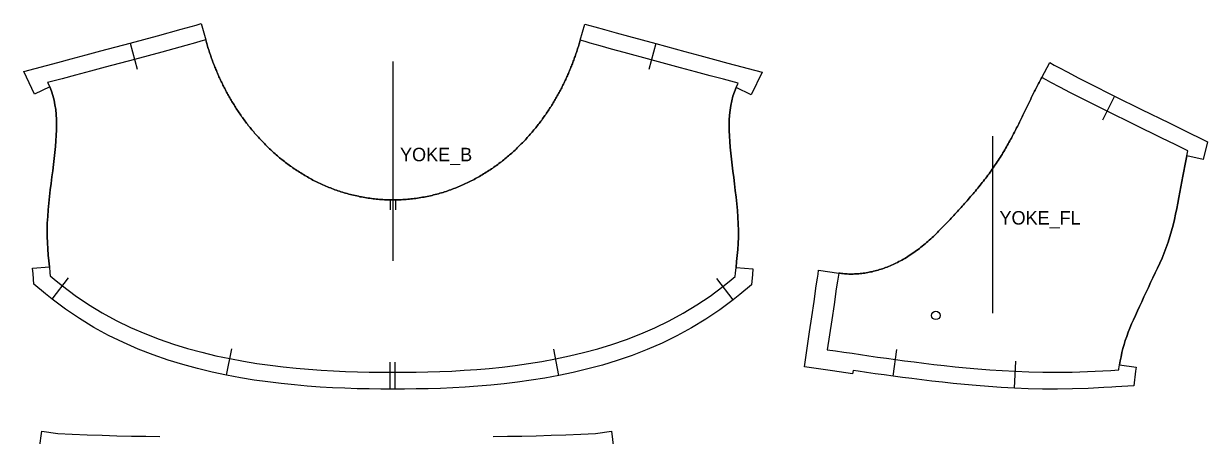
# Model space of a CAD drawing. Header units: millimetres. Extents: x 0 to 1302, y -11 to 724.
# Drawn here: x 0 to 702, y 479 to 724 of the extents above; entities that cross this region are included whole.
import ezdxf

# ---------------------------------------------------------------- set-up
doc = ezdxf.new("R2010")
doc.units = ezdxf.units.MM
for name, color, linetype in [('CUT', 7, 'Continuous'), ('GRAIN', 3, 'Continuous'), ('MARK', 1, 'Continuous'), ('NOTCH', 7, 'Continuous'), ('SEW', 5, 'Continuous'), ('TEXT', 7, 'Continuous')]:
    doc.layers.add(name, color=color, linetype=linetype)

msp = doc.modelspace()

# ---------------------------------------------------------------- linework, layer by layer
at = {"layer": 'CUT'}
for points in [[(432.3, 574.55), (431.9, 568.56), (424.9, 562.77), (421, 559.64), (413.04, 553.7), (404.73, 548.08), (396.21, 542.92), (387.52, 538.18), (378.72, 533.9), (369.87, 530.04), (360.99, 526.61), (352.13, 523.56), (343.31, 520.88), (334.63, 518.53), (326.04, 516.47), (317.56, 514.68), (309.21, 513.13), (301, 511.81), (292.93, 510.67), (284.99, 509.72), (277.2, 508.93), (269.54, 508.27), (261.99, 507.74), (254.57, 507.32), (247.26, 507), (240.04, 506.78), (232.92, 506.64), (225.87, 506.56), (218.91, 506.55), (211.94, 506.57), (204.89, 506.66), (197.78, 506.81), (190.56, 507.05), (183.25, 507.38), (175.82, 507.8), (168.27, 508.35), (160.62, 509.02), (152.82, 509.83), (144.88, 510.8), (136.82, 511.94), (128.61, 513.29), (120.27, 514.84), (111.79, 516.65), (103.21, 518.72), (94.51, 521.09), (85.71, 523.79), (76.84, 526.87), (68, 530.31), (59.16, 534.15), (50.34, 538.46), (41.63, 543.21), (33.13, 548.42), (24.84, 554.04), (16.88, 560.01), (12.99, 563.14), (6, 568.95), (5.61, 574.95), (5.33, 578.31), (15.29, 579.16), (14.96, 582.66), (14.62, 586.19), (14.32, 589.8), (14.08, 593.46), (13.95, 597.24), (13.93, 601.09), (14.03, 605.03), (14.26, 609.03), (14.57, 613.04), (14.95, 617.01), (15.36, 620.97), (15.81, 624.88), (16.27, 628.73), (16.75, 632.53), (17.22, 636.26), (17.67, 639.93), (18.1, 643.53), (18.49, 647.06), (18.84, 650.52), (19.12, 653.89), (19.33, 657.19), (19.47, 660.42), (19.51, 663.56), (19.46, 666.62), (19.29, 669.61), (19, 672.52), (18.58, 675.36), (18.02, 678.12), (17.32, 680.82), (16.45, 683.45), (15.43, 686.02), (6.41, 681.7), (0, 695.09), (20.32, 700.52), (28.25, 702.64), (36.99, 704.97), (45.84, 707.33), (63.18, 711.98), (79.33, 716.35), (93.52, 720.26), (99.31, 721.87), (102.39, 722.73), (105.31, 723.55), (108, 713.92), (108.22, 713.15), (108.43, 712.41), (108.65, 711.68), (108.87, 710.94), (109.09, 710.19), (109.32, 709.46), (109.55, 708.72), (109.78, 707.98), (110.02, 707.25), (110.26, 706.52), (110.5, 705.78), (110.75, 705.05), (111, 704.32), (111.26, 703.59), (111.52, 702.86), (111.78, 702.14), (112.05, 701.41), (112.32, 700.69), (112.59, 699.96), (112.87, 699.24), (113.16, 698.52), (113.44, 697.8), (113.73, 697.08), (114.03, 696.36), (114.32, 695.64), (114.63, 694.92), (114.93, 694.21), (115.24, 693.49), (115.56, 692.78), (115.88, 692.06), (116.2, 691.35), (116.52, 690.64), (116.85, 689.93), (117.19, 689.22), (117.53, 688.52), (117.87, 687.81), (118.22, 687.1), (118.57, 686.4), (118.93, 685.7), (119.29, 684.99), (119.65, 684.29), (120.02, 683.59), (120.4, 682.89), (120.78, 682.2), (121.16, 681.5), (121.55, 680.8), (121.94, 680.11), (122.33, 679.42), (122.74, 678.72), (123.14, 678.03), (123.55, 677.34), (123.97, 676.65), (124.39, 675.97), (124.81, 675.28), (125.24, 674.59), (125.67, 673.91), (126.11, 673.23), (126.55, 672.55), (127, 671.87), (127.45, 671.19), (127.91, 670.51), (128.37, 669.84), (128.84, 669.16), (129.31, 668.49), (129.79, 667.82), (130.27, 667.15), (130.76, 666.49), (131.25, 665.82), (131.75, 665.16), (132.25, 664.49), (132.76, 663.83), (133.27, 663.18), (133.79, 662.52), (134.32, 661.86), (134.84, 661.21), (135.38, 660.56), (135.92, 659.91), (136.46, 659.26), (137.01, 658.62), (137.57, 657.98), (138.13, 657.34), (138.69, 656.7), (139.26, 656.06), (139.84, 655.43), (140.42, 654.8), (141.01, 654.17), (141.6, 653.55), (142.2, 652.92), (142.81, 652.31), (143.42, 651.69), (144.03, 651.07), (144.65, 650.46), (145.28, 649.86), (145.91, 649.25), (146.55, 648.65), (147.19, 648.05), (147.84, 647.46), (148.5, 646.86), (149.16, 646.28), (149.83, 645.69), (150.5, 645.11), (151.18, 644.53), (151.86, 643.96), (152.55, 643.39), (153.24, 642.83), (153.94, 642.27), (154.65, 641.71), (155.36, 641.16), (156.08, 640.61), (156.8, 640.06), (157.53, 639.53), (158.27, 638.99), (159.01, 638.46), (159.76, 637.94), (160.51, 637.42), (161.27, 636.9), (162.03, 636.39), (162.8, 635.89), (163.57, 635.39), (164.35, 634.9), (165.14, 634.41), (165.93, 633.93), (166.72, 633.45), (167.52, 632.98), (168.33, 632.52), (169.14, 632.06), (169.96, 631.61), (170.78, 631.16), (171.61, 630.72), (172.44, 630.29), (173.28, 629.87), (174.13, 629.45), (174.98, 629.04), (175.83, 628.63), (176.69, 628.23), (177.55, 627.84), (178.42, 627.46), (179.29, 627.08), (180.17, 626.71), (181.05, 626.35), (181.94, 626), (182.83, 625.65), (183.72, 625.31), (184.62, 624.98), (185.53, 624.66), (186.43, 624.34), (187.35, 624.04), (188.26, 623.74), (189.18, 623.45), (190.1, 623.17), (191.03, 622.9), (191.96, 622.63), (192.9, 622.38), (193.83, 622.13), (194.77, 621.89), (195.72, 621.66), (196.66, 621.44), (197.61, 621.23), (198.57, 621.03), (199.52, 620.83), (200.48, 620.65), (201.44, 620.47), (202.4, 620.31), (203.37, 620.15), (204.33, 620), (205.3, 619.86), (206.27, 619.73), (207.25, 619.61), (208.22, 619.5), (209.2, 619.4), (210.17, 619.31), (211.15, 619.23), (212.13, 619.16), (213.11, 619.09), (214.09, 619.04), (215.07, 619), (216.05, 618.96), (217.04, 618.94), (218.02, 618.92), (219, 618.92), (219.98, 618.92), (220.97, 618.93), (221.95, 618.96), (222.93, 618.99), (223.91, 619.03), (224.89, 619.08), (225.87, 619.15), (226.85, 619.22), (227.83, 619.3), (228.81, 619.39), (229.78, 619.49), (230.76, 619.59), (231.73, 619.71), (232.7, 619.84), (233.67, 619.98), (234.64, 620.12), (235.6, 620.28), (236.56, 620.44), (237.52, 620.62), (238.48, 620.8), (239.44, 620.99), (240.39, 621.19), (241.34, 621.4), (242.29, 621.62), (243.23, 621.85), (244.17, 622.09), (245.11, 622.33), (246.05, 622.59), (246.98, 622.85), (247.9, 623.12), (248.83, 623.4), (249.75, 623.69), (250.67, 623.99), (251.58, 624.29), (252.49, 624.6), (253.39, 624.92), (254.29, 625.25), (255.19, 625.59), (256.08, 625.93), (256.96, 626.29), (257.85, 626.65), (258.73, 627.01), (259.6, 627.39), (260.47, 627.77), (261.33, 628.16), (262.19, 628.56), (263.04, 628.96), (263.89, 629.37), (264.74, 629.79), (265.58, 630.21), (266.41, 630.64), (267.24, 631.08), (268.06, 631.53), (268.88, 631.98), (269.69, 632.43), (270.5, 632.9), (271.3, 633.36), (272.1, 633.84), (272.89, 634.32), (273.68, 634.81), (274.46, 635.3), (275.23, 635.8), (276, 636.3), (276.77, 636.81), (277.53, 637.32), (278.28, 637.84), (279.03, 638.36), (279.77, 638.89), (280.5, 639.42), (281.23, 639.96), (281.96, 640.5), (282.68, 641.05), (283.39, 641.6), (284.1, 642.16), (284.8, 642.72), (285.49, 643.28), (286.18, 643.85), (286.87, 644.42), (287.55, 645), (288.22, 645.58), (288.89, 646.16), (289.55, 646.75), (290.21, 647.34), (290.86, 647.93), (291.5, 648.53), (292.14, 649.13), (292.77, 649.73), (293.4, 650.34), (294.02, 650.95), (294.64, 651.56), (295.25, 652.18), (295.86, 652.8), (296.46, 653.42), (297.05, 654.04), (297.64, 654.67), (298.23, 655.3), (298.8, 655.93), (299.38, 656.57), (299.94, 657.2), (300.51, 657.84), (301.06, 658.49), (301.61, 659.13), (302.16, 659.77), (302.7, 660.42), (303.23, 661.07), (303.76, 661.72), (304.29, 662.38), (304.81, 663.03), (305.32, 663.69), (305.83, 664.35), (306.34, 665.01), (306.83, 665.68), (307.33, 666.34), (307.82, 667.01), (308.3, 667.68), (308.78, 668.35), (309.25, 669.02), (309.72, 669.69), (310.18, 670.36), (310.64, 671.04), (311.1, 671.72), (311.55, 672.4), (311.99, 673.08), (312.43, 673.76), (312.86, 674.44), (313.29, 675.12), (313.72, 675.81), (314.14, 676.5), (314.56, 677.18), (314.97, 677.87), (315.37, 678.56), (315.78, 679.26), (316.17, 679.95), (316.57, 680.64), (316.95, 681.34), (317.34, 682.03), (317.72, 682.73), (318.09, 683.43), (318.46, 684.13), (318.83, 684.83), (319.19, 685.53), (319.55, 686.23), (319.9, 686.94), (320.25, 687.64), (320.6, 688.35), (320.94, 689.06), (321.27, 689.76), (321.6, 690.47), (321.93, 691.18), (322.26, 691.89), (322.58, 692.61), (322.89, 693.32), (323.2, 694.03), (323.51, 694.75), (323.81, 695.47), (324.11, 696.18), (324.41, 696.9), (324.7, 697.62), (324.99, 698.34), (325.27, 699.06), (325.55, 699.79), (325.83, 700.51), (326.1, 701.24), (326.37, 701.96), (326.63, 702.69), (326.89, 703.41), (327.15, 704.14), (327.41, 704.87), (327.66, 705.6), (327.9, 706.34), (328.14, 707.07), (328.38, 707.8), (328.62, 708.54), (328.85, 709.28), (329.08, 710.01), (329.31, 710.75), (329.53, 711.49), (329.74, 712.23), (329.96, 712.97), (330.17, 713.72), (332.89, 723.34), (335.81, 722.52), (338.88, 721.65), (344.68, 720.02), (351.47, 718.12), (358.82, 716.08), (374.98, 711.7), (392.32, 707.01), (401.17, 704.64), (409.9, 702.29), (417.83, 700.16), (438.16, 694.69), (431.7, 681.32), (422.7, 685.66), (421.66, 683.1), (420.8, 680.47), (420.09, 677.77), (419.52, 675), (419.1, 672.17), (418.81, 669.26), (418.63, 666.27), (418.57, 663.21), (418.61, 660.06), (418.74, 656.84), (418.94, 653.54), (419.22, 650.16), (419.56, 646.71), (419.94, 643.18), (420.36, 639.58), (420.81, 635.9), (421.27, 632.17), (421.74, 628.37), (422.2, 624.52), (422.64, 620.61), (423.04, 616.66), (423.41, 612.69), (423.72, 608.67), (423.93, 604.7), (424.04, 600.74), (424.02, 596.86), (423.87, 593.1), (423.63, 589.41), (423.32, 585.83), (422.97, 582.29), (422.63, 578.79), (432.6, 577.91), (432.3, 574.55)], [(660.03, 519.56), (659.68, 517.31), (658.55, 508.49), (647.98, 507.86), (645.67, 507.72), (640.85, 507.43), (631.51, 506.97), (622.27, 506.66), (613.26, 506.55), (604.49, 506.6), (596.02, 506.8), (587.86, 507.14), (579.99, 507.56), (572.45, 508.08), (565.19, 508.65), (558.21, 509.28), (551.52, 509.94), (545.06, 510.63), (538.83, 511.34), (532.81, 512.06), (526.99, 512.79), (521.33, 513.52), (515.83, 514.26), (510.45, 515), (505.21, 515.73), (500.05, 516.47), (494.99, 517.2), (492.04, 517.63), (491.74, 515.64), (479.87, 517.4), (463.16, 519.88), (466.21, 540.56), (467.54, 549.49), (468.89, 558.6), (470.26, 567.83), (470.95, 572.49), (471.31, 574.9), (471.65, 577.2), (483.52, 575.44), (484.36, 575.32), (485.2, 575.22), (486.05, 575.13), (486.9, 575.05), (487.75, 574.99), (488.6, 574.95), (489.46, 574.91), (490.31, 574.89), (491.17, 574.89), (492.04, 574.9), (492.9, 574.92), (493.76, 574.96), (494.63, 575.01), (495.5, 575.07), (496.37, 575.15), (497.24, 575.25), (498.11, 575.35), (498.99, 575.48), (499.87, 575.61), (500.74, 575.76), (501.62, 575.93), (502.5, 576.11), (503.38, 576.3), (504.26, 576.51), (505.14, 576.73), (506.03, 576.97), (506.91, 577.22), (507.8, 577.49), (508.68, 577.76), (509.57, 578.06), (510.45, 578.37), (511.34, 578.69), (512.22, 579.03), (513.11, 579.38), (513.99, 579.74), (514.88, 580.12), (515.77, 580.52), (516.65, 580.93), (517.53, 581.35), (518.42, 581.79), (519.3, 582.25), (520.18, 582.72), (521.06, 583.2), (521.94, 583.7), (522.82, 584.21), (523.7, 584.74), (524.57, 585.28), (525.44, 585.84), (526.31, 586.41), (527.18, 586.99), (528.04, 587.59), (528.9, 588.21), (529.76, 588.84), (530.61, 589.48), (531.46, 590.13), (532.31, 590.8), (533.15, 591.48), (533.99, 592.17), (534.82, 592.87), (535.65, 593.58), (536.47, 594.3), (537.29, 595.03), (538.1, 595.77), (538.91, 596.52), (539.7, 597.27), (540.5, 598.03), (541.29, 598.79), (542.07, 599.55), (542.84, 600.33), (543.61, 601.1), (544.38, 601.88), (545.13, 602.65), (545.89, 603.43), (546.64, 604.21), (547.38, 604.99), (548.12, 605.78), (548.86, 606.56), (549.6, 607.34), (550.33, 608.12), (551.06, 608.9), (551.78, 609.69), (552.51, 610.47), (553.23, 611.25), (553.95, 612.04), (554.67, 612.83), (555.39, 613.62), (556.11, 614.41), (556.83, 615.21), (557.54, 616.01), (558.26, 616.81), (558.97, 617.62), (559.68, 618.43), (560.4, 619.24), (561.11, 620.06), (561.81, 620.88), (562.52, 621.7), (563.22, 622.53), (563.93, 623.36), (564.62, 624.19), (565.32, 625.03), (566.01, 625.87), (566.7, 626.71), (567.39, 627.56), (568.07, 628.41), (568.75, 629.26), (569.42, 630.12), (570.09, 630.97), (570.76, 631.84), (571.41, 632.7), (572.07, 633.57), (572.71, 634.44), (573.35, 635.31), (573.99, 636.19), (574.61, 637.07), (575.23, 637.95), (575.84, 638.84), (576.44, 639.72), (577.04, 640.61), (577.62, 641.49), (578.2, 642.38), (578.77, 643.27), (579.34, 644.17), (579.89, 645.06), (580.44, 645.95), (580.98, 646.84), (581.51, 647.72), (582.03, 648.61), (582.54, 649.5), (583.05, 650.38), (583.55, 651.26), (584.05, 652.14), (584.54, 653.02), (585.02, 653.9), (585.49, 654.77), (585.96, 655.64), (586.43, 656.5), (586.89, 657.36), (587.34, 658.23), (587.79, 659.08), (588.23, 659.94), (588.67, 660.79), (589.11, 661.64), (589.53, 662.48), (589.96, 663.32), (590.38, 664.16), (590.8, 665), (591.21, 665.83), (591.62, 666.66), (592.03, 667.49), (592.43, 668.31), (592.83, 669.13), (593.23, 669.95), (593.62, 670.77), (594.01, 671.58), (594.4, 672.39), (594.79, 673.19), (595.17, 673.99), (595.55, 674.79), (595.93, 675.59), (596.31, 676.38), (596.69, 677.17), (597.07, 677.96), (597.45, 678.74), (597.82, 679.52), (598.2, 680.3), (598.58, 681.08), (598.95, 681.85), (599.33, 682.62), (599.71, 683.39), (600.09, 684.15), (600.47, 684.91), (600.86, 685.67), (601.24, 686.43), (601.63, 687.19), (602.02, 687.94), (602.41, 688.69), (602.8, 689.44), (603.2, 690.2), (603.6, 690.95), (603.99, 691.67), (608.79, 700.44), (611.44, 698.99), (614.22, 697.48), (619.48, 694.65), (625.62, 691.39), (632.28, 687.94), (647.15, 680.53), (663.27, 672.63), (679.68, 664.59), (687.59, 660.69), (702.24, 653.41), (699.77, 642.85), (690.04, 645.13), (689.4, 642.15), (688.81, 639.13), (688.24, 636.06), (687.68, 632.95), (687.12, 629.82), (686.55, 626.66), (685.98, 623.48), (685.38, 620.27), (684.77, 617.04), (684.12, 613.79), (683.43, 610.52), (682.7, 607.22), (681.89, 603.89), (681.02, 600.56), (680.06, 597.21), (679.03, 593.9), (677.9, 590.61), (676.68, 587.4), (675.39, 584.28), (674.05, 581.29), (672.69, 578.36), (671.33, 575.51), (669.96, 572.66), (668.62, 569.83), (667.28, 566.98), (665.97, 564.14), (664.66, 561.29), (663.36, 558.46), (662.09, 555.7), (660.84, 552.99), (659.62, 550.35), (658.46, 547.77), (657.34, 545.24), (656.29, 542.76), (655.32, 540.3), (654.41, 537.87), (653.59, 535.46), (652.84, 533.04), (652.16, 530.64), (651.56, 528.23), (651.03, 525.83), (650.55, 523.44), (650.14, 521.06), (660.03, 519.56)]]:
    msp.add_lwpolyline(points, close=True, dxfattribs=at)
for points in [[(9.39, 471.63), (10.71, 481.55), (20.23, 480.27), (28.82, 479.82), (37.7, 479.45), (46.51, 479.15), (55.24, 478.92), (63.88, 478.73), (72.4, 478.59), (80.81, 478.48)], [(278.56, 478.48), (286.98, 478.59), (295.5, 478.73), (304.14, 478.92), (312.88, 479.15), (321.7, 479.45), (330.57, 479.82), (339.16, 480.27), (348.67, 481.54), (350, 471.63)]]:
    msp.add_lwpolyline(points, dxfattribs=at)
at = {"layer": 'GRAIN'}
for p, q in [((219.28, 582.64), (219.28, 701.07)), ((574.94, 551.74), (574.94, 656.82))]:
    msp.add_line(p, q, dxfattribs=at)
at = {"layer": 'MARK'}
msp.add_circle((541.19, 550.33), 2.5, dxfattribs=at)
at = {"layer": 'NOTCH'}
for p, q in [((63.18, 711.98), (67.35, 696.53)), ((374.98, 711.7), (370.8, 696.26)), ((647.15, 680.53), (640.06, 666.18)), ((217.5, 618.92), (217.5, 612.92)), ((220.5, 618.92), (220.5, 612.92)), ((16.93, 559.97), (26.67, 572.66)), ((420.95, 559.6), (411.23, 572.31)), ((120.27, 514.84), (123.41, 530.53)), ((317.56, 514.68), (314.44, 530.37)), ((515.83, 514.26), (517.98, 530.11)), ((217.41, 506.55), (217.42, 522.55)), ((220.41, 506.54), (220.42, 522.54)), ((587.86, 507.14), (588.61, 523.12))]:
    msp.add_line(p, q, dxfattribs=at)
at = {"layer": 'SEW'}
for points in [[(329.96, 712.97), (329.74, 712.23), (329.53, 711.49), (329.31, 710.75), (329.08, 710.01), (328.85, 709.28), (328.62, 708.54), (328.38, 707.8), (328.14, 707.07), (327.9, 706.34), (327.66, 705.6), (327.41, 704.87), (327.15, 704.14), (326.89, 703.41), (326.63, 702.69), (326.37, 701.96), (326.1, 701.24), (325.83, 700.51), (325.55, 699.79), (325.27, 699.06), (324.99, 698.34), (324.7, 697.62), (324.41, 696.9), (324.11, 696.18), (323.81, 695.47), (323.51, 694.75), (323.2, 694.03), (322.89, 693.32), (322.58, 692.61), (322.26, 691.89), (321.93, 691.18), (321.6, 690.47), (321.27, 689.76), (320.94, 689.06), (320.6, 688.35), (320.25, 687.64), (319.9, 686.94), (319.55, 686.23), (319.19, 685.53), (318.83, 684.83), (318.46, 684.13), (318.09, 683.43), (317.72, 682.73), (317.34, 682.03), (316.95, 681.34), (316.57, 680.64), (316.17, 679.95), (315.78, 679.26), (315.37, 678.56), (314.97, 677.87), (314.56, 677.18), (314.14, 676.5), (313.72, 675.81), (313.29, 675.12), (312.86, 674.44), (312.43, 673.76), (311.99, 673.08), (311.55, 672.4), (311.1, 671.72), (310.64, 671.04), (310.18, 670.36), (309.72, 669.69), (309.25, 669.02), (308.78, 668.35), (308.3, 667.68), (307.82, 667.01), (307.33, 666.34), (306.83, 665.68), (306.34, 665.01), (305.83, 664.35), (305.32, 663.69), (304.81, 663.03), (304.29, 662.38), (303.76, 661.72), (303.23, 661.07), (302.7, 660.42), (302.16, 659.77), (301.61, 659.13), (301.06, 658.49), (300.51, 657.84), (299.94, 657.2), (299.38, 656.57), (298.8, 655.93), (298.23, 655.3), (297.64, 654.67), (297.05, 654.04), (296.46, 653.42), (295.86, 652.8), (295.25, 652.18), (294.64, 651.56), (294.02, 650.95), (293.4, 650.34), (292.77, 649.73), (292.14, 649.13), (291.5, 648.53), (290.86, 647.93), (290.21, 647.34), (289.55, 646.75), (288.89, 646.16), (288.22, 645.58), (287.55, 645), (286.87, 644.42), (286.18, 643.85), (285.49, 643.28), (284.8, 642.72), (284.1, 642.16), (283.39, 641.6), (282.68, 641.05), (281.96, 640.5), (281.23, 639.96), (280.5, 639.42), (279.77, 638.89), (279.03, 638.36), (278.28, 637.84), (277.53, 637.32), (276.77, 636.81), (276, 636.3), (275.23, 635.8), (274.46, 635.3), (273.68, 634.81), (272.89, 634.32), (272.1, 633.84), (271.3, 633.36), (270.5, 632.9), (269.69, 632.43), (268.88, 631.98), (268.06, 631.53), (267.24, 631.08), (266.41, 630.64), (265.58, 630.21), (264.74, 629.79), (263.89, 629.37), (263.04, 628.96), (262.19, 628.56), (261.33, 628.16), (260.47, 627.77), (259.6, 627.39), (258.73, 627.01), (257.85, 626.65), (256.96, 626.29), (256.08, 625.93), (255.19, 625.59), (254.29, 625.25), (253.39, 624.92), (252.49, 624.6), (251.58, 624.29), (250.67, 623.99), (249.75, 623.69), (248.83, 623.4), (247.9, 623.12), (246.98, 622.85), (246.05, 622.59), (245.11, 622.33), (244.17, 622.09), (243.23, 621.85), (242.29, 621.62), (241.34, 621.4), (240.39, 621.19), (239.44, 620.99), (238.48, 620.8), (237.52, 620.62), (236.56, 620.44), (235.6, 620.28), (234.64, 620.12), (233.67, 619.98), (232.7, 619.84), (231.73, 619.71), (230.76, 619.59), (229.78, 619.49), (228.81, 619.39), (227.83, 619.3), (226.85, 619.22), (225.87, 619.15), (224.89, 619.08), (223.91, 619.03), (222.93, 618.99), (221.95, 618.96), (220.97, 618.93), (219.98, 618.92), (219, 618.92), (218.02, 618.92), (217.04, 618.94), (216.05, 618.96), (215.07, 619), (214.09, 619.04), (213.11, 619.09), (212.13, 619.16), (211.15, 619.23), (210.17, 619.31), (209.2, 619.4), (208.22, 619.5), (207.25, 619.61), (206.27, 619.73), (205.3, 619.86), (204.33, 620), (203.37, 620.15), (202.4, 620.31), (201.44, 620.47), (200.48, 620.65), (199.52, 620.83), (198.57, 621.03), (197.61, 621.23), (196.66, 621.44), (195.72, 621.66), (194.77, 621.89), (193.83, 622.13), (192.9, 622.38), (191.96, 622.63), (191.03, 622.9), (190.1, 623.17), (189.18, 623.45), (188.26, 623.74), (187.35, 624.04), (186.43, 624.34), (185.53, 624.66), (184.62, 624.98), (183.72, 625.31), (182.83, 625.65), (181.94, 626), (181.05, 626.35), (180.17, 626.71), (179.29, 627.08), (178.42, 627.46), (177.55, 627.84), (176.69, 628.23), (175.83, 628.63), (174.98, 629.04), (174.13, 629.45), (173.28, 629.87), (172.44, 630.29), (171.61, 630.72), (170.78, 631.16), (169.96, 631.61), (169.14, 632.06), (168.33, 632.52), (167.52, 632.98), (166.72, 633.45), (165.93, 633.93), (165.14, 634.41), (164.35, 634.9), (163.57, 635.39), (162.8, 635.89), (162.03, 636.39), (161.27, 636.9), (160.51, 637.42), (159.76, 637.94), (159.01, 638.46), (158.27, 638.99), (157.53, 639.53), (156.8, 640.06), (156.08, 640.61), (155.36, 641.16), (154.65, 641.71), (153.94, 642.27), (153.24, 642.83), (152.55, 643.39), (151.86, 643.96), (151.18, 644.53), (150.5, 645.11), (149.83, 645.69), (149.16, 646.28), (148.5, 646.86), (147.84, 647.46), (147.19, 648.05), (146.55, 648.65), (145.91, 649.25), (145.28, 649.86), (144.65, 650.46), (144.03, 651.07), (143.42, 651.69), (142.81, 652.31), (142.2, 652.92), (141.6, 653.55), (141.01, 654.17), (140.42, 654.8), (139.84, 655.43), (139.26, 656.06), (138.69, 656.7), (138.13, 657.34), (137.57, 657.98), (137.01, 658.62), (136.46, 659.26), (135.92, 659.91), (135.38, 660.56), (134.84, 661.21), (134.32, 661.86), (133.79, 662.52), (133.27, 663.18), (132.76, 663.83), (132.25, 664.49), (131.75, 665.16), (131.25, 665.82), (130.76, 666.49), (130.27, 667.15), (129.79, 667.82), (129.31, 668.49), (128.84, 669.16), (128.37, 669.84), (127.91, 670.51), (127.45, 671.19), (127, 671.87), (126.55, 672.55), (126.11, 673.23), (125.67, 673.91), (125.24, 674.59), (124.81, 675.28), (124.39, 675.97), (123.97, 676.65), (123.55, 677.34), (123.14, 678.03), (122.74, 678.72), (122.33, 679.42), (121.94, 680.11), (121.55, 680.8), (121.16, 681.5), (120.78, 682.2), (120.4, 682.89), (120.02, 683.59), (119.65, 684.29), (119.29, 684.99), (118.93, 685.7), (118.57, 686.4), (118.22, 687.1), (117.87, 687.81), (117.53, 688.52), (117.19, 689.22), (116.85, 689.93), (116.52, 690.64), (116.2, 691.35), (115.88, 692.06), (115.56, 692.78), (115.24, 693.49), (114.93, 694.21), (114.63, 694.92), (114.32, 695.64), (114.03, 696.36), (113.73, 697.08), (113.44, 697.8), (113.16, 698.52), (112.87, 699.24), (112.59, 699.96), (112.32, 700.69), (112.05, 701.41), (111.78, 702.14), (111.52, 702.86), (111.26, 703.59), (111, 704.32), (110.75, 705.05), (110.5, 705.78), (110.26, 706.52), (110.02, 707.25), (109.78, 707.98), (109.55, 708.72), (109.32, 709.46), (109.09, 710.19), (108.87, 710.94), (108.65, 711.68), (108.43, 712.41), (108.22, 713.15), (108, 713.92), (105.08, 713.1), (102, 712.24), (96.19, 710.62), (81.96, 706.71), (65.78, 702.32), (48.42, 697.66), (39.57, 695.3), (30.83, 692.97), (22.9, 690.86), (14.22, 688.54), (15.43, 686.02), (16.45, 683.45), (17.32, 680.82), (18.02, 678.12), (18.58, 675.36), (19, 672.52), (19.29, 669.61), (19.46, 666.62), (19.51, 663.56), (19.47, 660.42), (19.33, 657.19), (19.12, 653.89), (18.84, 650.52), (18.49, 647.06), (18.1, 643.53), (17.67, 639.93), (17.22, 636.26), (16.75, 632.53), (16.27, 628.73), (15.81, 624.88), (15.36, 620.97), (14.95, 617.01), (14.57, 613.04), (14.26, 609.03), (14.03, 605.03), (13.93, 601.09), (13.95, 597.24), (14.08, 593.46), (14.32, 589.8), (14.62, 586.19), (14.96, 582.66), (15.29, 579.16), (15.59, 575.69), (15.7, 573.89), (19.33, 570.88), (23.02, 567.9), (30.64, 562.19), (38.55, 556.82), (46.64, 551.87), (54.93, 547.34), (63.34, 543.24), (71.81, 539.56), (80.3, 536.25), (88.81, 533.29), (97.28, 530.69), (105.69, 528.41), (114, 526.4), (122.23, 524.65), (130.33, 523.14), (138.33, 521.83), (146.19, 520.71), (153.94, 519.77), (161.57, 518.97), (169.07, 518.32), (176.47, 517.78), (183.76, 517.36), (190.94, 517.04), (198.05, 516.81), (205.07, 516.66), (212.02, 516.57), (218.92, 516.55), (225.81, 516.56), (232.76, 516.64), (239.78, 516.78), (246.89, 517), (254.08, 517.31), (261.36, 517.72), (268.76, 518.24), (276.26, 518.88), (283.89, 519.66), (291.64, 520.59), (299.51, 521.7), (307.5, 522.99), (315.61, 524.49), (323.84, 526.23), (332.16, 528.22), (340.55, 530.49), (349.04, 533.07), (357.56, 536.01), (366.07, 539.3), (374.54, 542.99), (382.94, 547.07), (391.23, 551.59), (399.34, 556.51), (407.25, 561.85), (414.88, 567.55), (418.58, 570.52), (422.21, 573.52), (422.33, 575.32), (422.63, 578.79), (422.97, 582.29), (423.32, 585.83), (423.63, 589.41), (423.87, 593.1), (424.02, 596.86), (424.04, 600.74), (423.93, 604.7), (423.72, 608.67), (423.41, 612.69), (423.04, 616.66), (422.64, 620.61), (422.2, 624.52), (421.74, 628.37), (421.27, 632.17), (420.81, 635.9), (420.36, 639.58), (419.94, 643.18), (419.56, 646.71), (419.22, 650.16), (418.94, 653.54), (418.74, 656.84), (418.61, 660.06), (418.57, 663.21), (418.63, 666.27), (418.81, 669.26), (419.1, 672.17), (419.52, 675), (420.09, 677.77), (420.8, 680.47), (421.66, 683.1), (422.7, 685.66), (423.91, 688.17), (415.23, 690.5), (407.31, 692.63), (398.57, 694.98), (389.72, 697.36), (372.36, 702.05), (356.18, 706.44), (348.79, 708.48), (341.98, 710.39), (336.17, 712.02), (333.09, 712.89), (330.17, 713.72)], [(603.6, 690.95), (603.2, 690.2), (602.8, 689.44), (602.41, 688.69), (602.02, 687.94), (601.63, 687.19), (601.24, 686.43), (600.86, 685.67), (600.47, 684.91), (600.09, 684.15), (599.71, 683.39), (599.33, 682.62), (598.95, 681.85), (598.58, 681.08), (598.2, 680.3), (597.82, 679.52), (597.45, 678.74), (597.07, 677.96), (596.69, 677.17), (596.31, 676.38), (595.93, 675.59), (595.55, 674.79), (595.17, 673.99), (594.79, 673.19), (594.4, 672.39), (594.01, 671.58), (593.62, 670.77), (593.23, 669.95), (592.83, 669.13), (592.43, 668.31), (592.03, 667.49), (591.62, 666.66), (591.21, 665.83), (590.8, 665), (590.38, 664.16), (589.96, 663.32), (589.53, 662.48), (589.11, 661.64), (588.67, 660.79), (588.23, 659.94), (587.79, 659.08), (587.34, 658.23), (586.89, 657.36), (586.43, 656.5), (585.96, 655.64), (585.49, 654.77), (585.02, 653.9), (584.54, 653.02), (584.05, 652.14), (583.55, 651.26), (583.05, 650.38), (582.54, 649.5), (582.03, 648.61), (581.51, 647.72), (580.98, 646.84), (580.44, 645.95), (579.89, 645.06), (579.34, 644.17), (578.77, 643.27), (578.2, 642.38), (577.62, 641.49), (577.04, 640.61), (576.44, 639.72), (575.84, 638.84), (575.23, 637.95), (574.61, 637.07), (573.99, 636.19), (573.35, 635.31), (572.71, 634.44), (572.07, 633.57), (571.41, 632.7), (570.76, 631.84), (570.09, 630.97), (569.42, 630.12), (568.75, 629.26), (568.07, 628.41), (567.39, 627.56), (566.7, 626.71), (566.01, 625.87), (565.32, 625.03), (564.62, 624.19), (563.93, 623.36), (563.22, 622.53), (562.52, 621.7), (561.81, 620.88), (561.11, 620.06), (560.4, 619.24), (559.68, 618.43), (558.97, 617.62), (558.26, 616.81), (557.54, 616.01), (556.83, 615.21), (556.11, 614.41), (555.39, 613.62), (554.67, 612.83), (553.95, 612.04), (553.23, 611.25), (552.51, 610.47), (551.78, 609.69), (551.06, 608.9), (550.33, 608.12), (549.6, 607.34), (548.86, 606.56), (548.12, 605.78), (547.38, 604.99), (546.64, 604.21), (545.89, 603.43), (545.13, 602.65), (544.38, 601.88), (543.61, 601.1), (542.84, 600.33), (542.07, 599.55), (541.29, 598.79), (540.5, 598.03), (539.7, 597.27), (538.91, 596.52), (538.1, 595.77), (537.29, 595.03), (536.47, 594.3), (535.65, 593.58), (534.82, 592.87), (533.99, 592.17), (533.15, 591.48), (532.31, 590.8), (531.46, 590.13), (530.61, 589.48), (529.76, 588.84), (528.9, 588.21), (528.04, 587.59), (527.18, 586.99), (526.31, 586.41), (525.44, 585.84), (524.57, 585.28), (523.7, 584.74), (522.82, 584.21), (521.94, 583.7), (521.06, 583.2), (520.18, 582.72), (519.3, 582.25), (518.42, 581.79), (517.53, 581.35), (516.65, 580.93), (515.77, 580.52), (514.88, 580.12), (513.99, 579.74), (513.11, 579.38), (512.22, 579.03), (511.34, 578.69), (510.45, 578.37), (509.57, 578.06), (508.68, 577.76), (507.8, 577.49), (506.91, 577.22), (506.03, 576.97), (505.14, 576.73), (504.26, 576.51), (503.38, 576.3), (502.5, 576.11), (501.62, 575.93), (500.74, 575.76), (499.87, 575.61), (498.99, 575.48), (498.11, 575.35), (497.24, 575.25), (496.37, 575.15), (495.5, 575.07), (494.63, 575.01), (493.76, 574.96), (492.9, 574.92), (492.04, 574.9), (491.17, 574.89), (490.31, 574.89), (489.46, 574.91), (488.6, 574.95), (487.75, 574.99), (486.9, 575.05), (486.05, 575.13), (485.2, 575.22), (484.36, 575.32), (483.52, 575.44), (483.18, 573.13), (482.82, 570.73), (482.13, 566.07), (480.76, 556.84), (479.41, 547.73), (478.09, 538.8), (476.78, 529.99), (481.63, 529.27), (486.52, 528.55), (491.44, 527.82), (496.43, 527.09), (501.47, 526.36), (506.61, 525.63), (511.83, 524.9), (517.17, 524.17), (522.64, 523.44), (528.26, 522.71), (534.03, 521.98), (539.99, 521.27), (546.16, 520.57), (552.54, 519.89), (559.15, 519.23), (566.03, 518.61), (573.18, 518.05), (580.6, 517.54), (588.33, 517.13), (596.34, 516.8), (604.64, 516.6), (613.23, 516.55), (622.04, 516.66), (631.1, 516.96), (640.3, 517.41), (645.07, 517.7), (647.38, 517.84), (649.69, 517.98), (649.78, 518.69), (650.14, 521.06), (650.55, 523.44), (651.03, 525.83), (651.56, 528.23), (652.16, 530.64), (652.84, 533.04), (653.59, 535.46), (654.41, 537.87), (655.32, 540.3), (656.29, 542.76), (657.34, 545.24), (658.46, 547.77), (659.62, 550.35), (660.84, 552.99), (662.09, 555.7), (663.36, 558.46), (664.66, 561.29), (665.97, 564.14), (667.28, 566.98), (668.62, 569.83), (669.96, 572.66), (671.33, 575.51), (672.69, 578.36), (674.05, 581.29), (675.39, 584.28), (676.68, 587.4), (677.9, 590.61), (679.03, 593.9), (680.06, 597.21), (681.02, 600.56), (681.89, 603.89), (682.7, 607.22), (683.43, 610.52), (684.12, 613.79), (684.77, 617.04), (685.38, 620.27), (685.98, 623.48), (686.55, 626.66), (687.12, 629.82), (687.68, 632.95), (688.24, 636.06), (688.81, 639.13), (689.4, 642.15), (690.04, 645.13), (690.7, 647.97), (683.15, 651.73), (675.26, 655.62), (658.87, 663.65), (642.72, 671.56), (627.75, 679.03), (620.98, 682.53), (614.76, 685.83), (609.46, 688.69), (606.66, 690.21), (603.99, 691.67)]]:
    msp.add_lwpolyline(points, close=True, dxfattribs=at)

# ---------------------------------------------------------------- texts
at = {"layer": 'TEXT'}
for s, p in [('YOKE_B', (223.28, 641.85)), ('YOKE_FL', (578.94, 604.28))]:
    msp.add_text(s, height=8, dxfattribs=at).set_placement(p)

doc.saveas('drawing.dxf')
